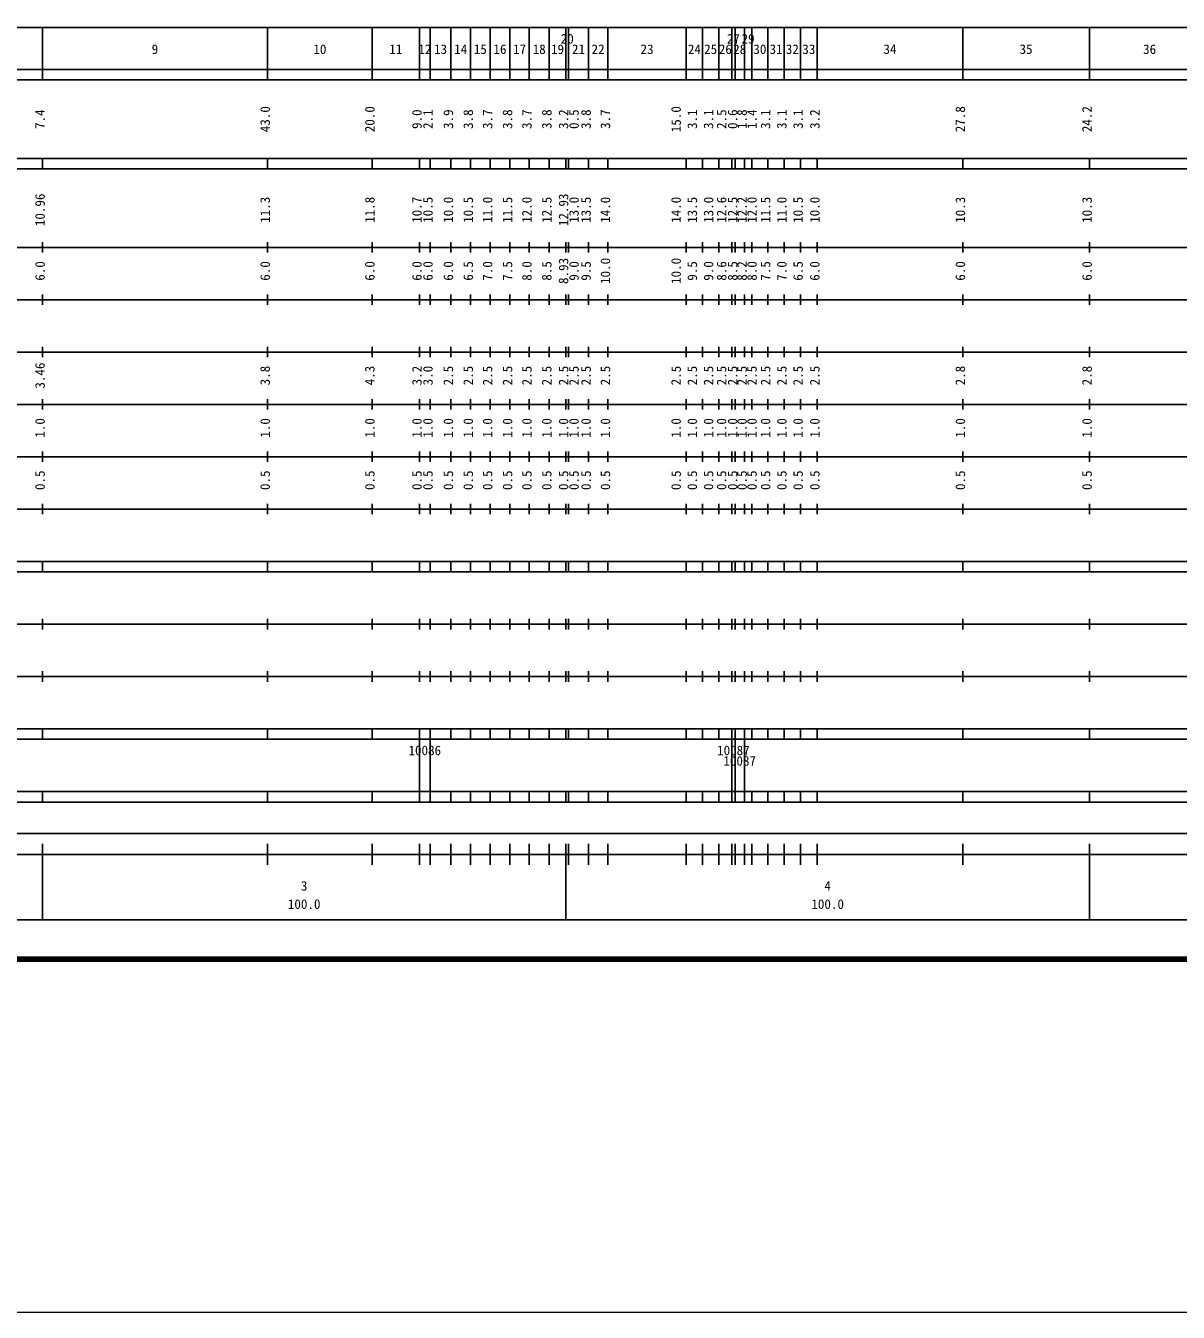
# Model space of a CAD drawing. Units: millimetres on the paper, enlarged 1000 times. Extents: x 0 to 700000, y -47500 to 447500.
# Drawn here: x 264815 to 484972, y -47500 to 198357 of the extents above; entities that cross this region are included whole.
import ezdxf
from ezdxf.enums import TextEntityAlignment as Align

# ---------------------------------------------------------------- set-up
doc = ezdxf.new("R2010")
doc.units = ezdxf.units.MM
doc.header["$LTSCALE"] = 1000
doc.layers.add('作業レイヤ1', color=7, linetype='Continuous', lineweight=13)
doc.layers.add('作業ﾚｲﾔ1', color=7, linetype='Continuous', lineweight=25)
doc.styles.add('ＭＳ ゴシック', font='')
doc.styles.get('ＭＳ ゴシック').set_extended_font_data('MS Gothic')

msp = doc.modelspace()

# ---------------------------------------------------------------- linework, layer by layer
at = {"layer": '作業レイヤ1'}
msp.add_lwpolyline([(0, -47500), (700000, -47500), (700000, 447500), (0, 447500)], close=True, dxfattribs=at)
at = {"layer": '作業ﾚｲﾔ1'}
for p, q in [((68000, 198000), (579000, 198000)), ((268000, 188000), (268000, 198000)), ((311000, 188000), (311000, 198000)), ((331000, 188000), (331000, 198000)), ((340000, 188000), (340000, 198000)), ((342100, 188000), (342100, 198000)), ((346000, 188000), (346000, 198000)), ((349800, 188000), (349800, 198000)), ((353500, 188000), (353500, 198000)), ((357300, 188000), (357300, 198000)), ((361000, 188000), (361000, 198000)), ((364800, 188000), (364800, 198000)), ((368000, 188000), (368000, 198000)), ((368500, 188000), (368500, 198000)), ((372300, 188000), (372300, 198000)), ((376000, 188000), (376000, 198000)), ((391000, 188000), (391000, 198000)), ((394100, 188000), (394100, 198000)), ((397200, 188000), (397200, 198000)), ((399700, 188000), (399700, 198000)), ((400300, 188000), (400300, 198000)), ((402100, 188000), (402100, 198000)), ((403500, 188000), (403500, 198000)), ((406600, 188000), (406600, 198000)), ((409700, 188000), (409700, 198000)), ((412800, 188000), (412800, 198000)), ((416000, 188000), (416000, 198000)), ((443800, 188000), (443800, 198000)), ((468000, 188000), (468000, 198000)), ((40000, 190000), (579000, 190000)), ((40000, 188000), (579000, 188000)), ((40000, 173000), (579000, 173000)), ((268000, 171000), (268000, 173000)), ((311000, 171000), (311000, 173000)), ((331000, 171000), (331000, 173000)), ((340000, 171000), (340000, 173000)), ((342100, 171000), (342100, 173000)), ((346000, 171000), (346000, 173000)), ((349800, 171000), (349800, 173000)), ((353500, 171000), (353500, 173000)), ((357300, 171000), (357300, 173000)), ((361000, 171000), (361000, 173000)), ((364800, 171000), (364800, 173000)), ((368000, 171000), (368000, 173000)), ((368500, 171000), (368500, 173000)), ((372300, 171000), (372300, 173000)), ((376000, 171000), (376000, 173000)), ((391000, 171000), (391000, 173000)), ((394100, 171000), (394100, 173000)), ((397200, 171000), (397200, 173000)), ((399700, 171000), (399700, 173000)), ((400300, 171000), (400300, 173000)), ((402100, 171000), (402100, 173000)), ((403500, 171000), (403500, 173000)), ((406600, 171000), (406600, 173000)), ((409700, 171000), (409700, 173000)), ((412800, 171000), (412800, 173000)), ((416000, 171000), (416000, 173000)), ((443800, 171000), (443800, 173000)), ((468000, 171000), (468000, 173000)), ((40000, 171000), (579000, 171000)), ((40000, 156000), (579000, 156000)), ((268000, 155000), (268000, 157000)), ((311000, 155000), (311000, 157000)), ((331000, 155000), (331000, 157000)), ((340000, 155000), (340000, 157000)), ((342100, 155000), (342100, 157000)), ((346000, 155000), (346000, 157000)), ((349800, 155000), (349800, 157000)), ((353500, 155000), (353500, 157000)), ((357300, 155000), (357300, 157000)), ((361000, 155000), (361000, 157000)), ((364800, 155000), (364800, 157000)), ((368000, 155000), (368000, 157000)), ((368500, 155000), (368500, 157000)), ((372300, 155000), (372300, 157000)), ((376000, 155000), (376000, 157000)), ((391000, 155000), (391000, 157000)), ((394100, 155000), (394100, 157000)), ((397200, 155000), (397200, 157000)), ((399700, 155000), (399700, 157000)), ((400300, 155000), (400300, 157000)), ((402100, 155000), (402100, 157000)), ((403500, 155000), (403500, 157000)), ((406600, 155000), (406600, 157000)), ((409700, 155000), (409700, 157000)), ((412800, 155000), (412800, 157000)), ((416000, 155000), (416000, 157000)), ((443800, 155000), (443800, 157000)), ((468000, 155000), (468000, 157000)), ((46000, 146000), (579000, 146000)), ((268000, 145000), (268000, 147000)), ((311000, 145000), (311000, 147000)), ((331000, 145000), (331000, 147000)), ((340000, 145000), (340000, 147000)), ((342100, 145000), (342100, 147000)), ((346000, 145000), (346000, 147000)), ((349800, 145000), (349800, 147000)), ((353500, 145000), (353500, 147000)), ((357300, 145000), (357300, 147000)), ((361000, 145000), (361000, 147000)), ((364800, 145000), (364800, 147000)), ((368000, 145000), (368000, 147000)), ((368500, 145000), (368500, 147000)), ((372300, 145000), (372300, 147000)), ((376000, 145000), (376000, 147000)), ((391000, 145000), (391000, 147000)), ((394100, 145000), (394100, 147000)), ((397200, 145000), (397200, 147000)), ((399700, 145000), (399700, 147000)), ((400300, 145000), (400300, 147000)), ((402100, 145000), (402100, 147000)), ((403500, 145000), (403500, 147000)), ((406600, 145000), (406600, 147000)), ((409700, 145000), (409700, 147000)), ((412800, 145000), (412800, 147000)), ((416000, 145000), (416000, 147000)), ((443800, 145000), (443800, 147000)), ((468000, 145000), (468000, 147000)), ((52000, 136000), (579000, 136000)), ((268000, 135000), (268000, 137000)), ((311000, 135000), (311000, 137000)), ((331000, 135000), (331000, 137000)), ((340000, 135000), (340000, 137000)), ((342100, 135000), (342100, 137000)), ((346000, 135000), (346000, 137000)), ((349800, 135000), (349800, 137000)), ((353500, 135000), (353500, 137000)), ((357300, 135000), (357300, 137000)), ((361000, 135000), (361000, 137000)), ((364800, 135000), (364800, 137000)), ((368000, 135000), (368000, 137000)), ((368500, 135000), (368500, 137000)), ((372300, 135000), (372300, 137000)), ((376000, 135000), (376000, 137000)), ((391000, 135000), (391000, 137000)), ((394100, 135000), (394100, 137000)), ((397200, 135000), (397200, 137000)), ((399700, 135000), (399700, 137000)), ((400300, 135000), (400300, 137000)), ((402100, 135000), (402100, 137000)), ((403500, 135000), (403500, 137000)), ((406600, 135000), (406600, 137000)), ((409700, 135000), (409700, 137000)), ((412800, 135000), (412800, 137000)), ((416000, 135000), (416000, 137000)), ((443800, 135000), (443800, 137000)), ((468000, 135000), (468000, 137000)), ((46000, 126000), (579000, 126000)), ((268000, 125000), (268000, 127000)), ((311000, 125000), (311000, 127000)), ((331000, 125000), (331000, 127000)), ((340000, 125000), (340000, 127000)), ((342100, 125000), (342100, 127000)), ((346000, 125000), (346000, 127000)), ((349800, 125000), (349800, 127000)), ((353500, 125000), (353500, 127000)), ((357300, 125000), (357300, 127000)), ((361000, 125000), (361000, 127000)), ((364800, 125000), (364800, 127000)), ((368000, 125000), (368000, 127000)), ((368500, 125000), (368500, 127000)), ((372300, 125000), (372300, 127000)), ((376000, 125000), (376000, 127000)), ((391000, 125000), (391000, 127000)), ((394100, 125000), (394100, 127000)), ((397200, 125000), (397200, 127000)), ((399700, 125000), (399700, 127000)), ((400300, 125000), (400300, 127000)), ((402100, 125000), (402100, 127000)), ((403500, 125000), (403500, 127000)), ((406600, 125000), (406600, 127000)), ((409700, 125000), (409700, 127000)), ((412800, 125000), (412800, 127000)), ((416000, 125000), (416000, 127000)), ((443800, 125000), (443800, 127000)), ((468000, 125000), (468000, 127000)), ((52000, 116000), (579000, 116000)), ((268000, 115000), (268000, 117000)), ((311000, 115000), (311000, 117000)), ((331000, 115000), (331000, 117000)), ((340000, 115000), (340000, 117000)), ((342100, 115000), (342100, 117000)), ((346000, 115000), (346000, 117000)), ((349800, 115000), (349800, 117000)), ((353500, 115000), (353500, 117000)), ((357300, 115000), (357300, 117000)), ((361000, 115000), (361000, 117000)), ((364800, 115000), (364800, 117000)), ((368000, 115000), (368000, 117000)), ((368500, 115000), (368500, 117000)), ((372300, 115000), (372300, 117000)), ((376000, 115000), (376000, 117000)), ((391000, 115000), (391000, 117000)), ((394100, 115000), (394100, 117000)), ((397200, 115000), (397200, 117000)), ((399700, 115000), (399700, 117000)), ((400300, 115000), (400300, 117000)), ((402100, 115000), (402100, 117000)), ((403500, 115000), (403500, 117000)), ((406600, 115000), (406600, 117000)), ((409700, 115000), (409700, 117000)), ((412800, 115000), (412800, 117000)), ((416000, 115000), (416000, 117000)), ((443800, 115000), (443800, 117000)), ((468000, 115000), (468000, 117000)), ((46000, 106000), (579000, 106000)), ((268000, 105000), (268000, 107000)), ((311000, 105000), (311000, 107000)), ((331000, 105000), (331000, 107000)), ((340000, 105000), (340000, 107000)), ((342100, 105000), (342100, 107000)), ((346000, 105000), (346000, 107000)), ((349800, 105000), (349800, 107000)), ((353500, 105000), (353500, 107000)), ((357300, 105000), (357300, 107000)), ((361000, 105000), (361000, 107000)), ((364800, 105000), (364800, 107000)), ((368000, 105000), (368000, 107000)), ((368500, 105000), (368500, 107000)), ((372300, 105000), (372300, 107000)), ((376000, 105000), (376000, 107000)), ((391000, 105000), (391000, 107000)), ((394100, 105000), (394100, 107000)), ((397200, 105000), (397200, 107000)), ((399700, 105000), (399700, 107000)), ((400300, 105000), (400300, 107000)), ((402100, 105000), (402100, 107000)), ((403500, 105000), (403500, 107000)), ((406600, 105000), (406600, 107000)), ((409700, 105000), (409700, 107000)), ((412800, 105000), (412800, 107000)), ((416000, 105000), (416000, 107000)), ((443800, 105000), (443800, 107000)), ((468000, 105000), (468000, 107000)), ((40000, 96000), (579000, 96000)), ((268000, 94000), (268000, 96000)), ((311000, 94000), (311000, 96000)), ((331000, 94000), (331000, 96000)), ((340000, 94000), (340000, 96000)), ((342100, 94000), (342100, 96000)), ((346000, 94000), (346000, 96000)), ((349800, 94000), (349800, 96000)), ((353500, 94000), (353500, 96000)), ((357300, 94000), (357300, 96000)), ((361000, 94000), (361000, 96000)), ((364800, 94000), (364800, 96000)), ((368000, 94000), (368000, 96000)), ((368500, 94000), (368500, 96000)), ((372300, 94000), (372300, 96000)), ((376000, 94000), (376000, 96000)), ((391000, 94000), (391000, 96000)), ((394100, 94000), (394100, 96000)), ((397200, 94000), (397200, 96000)), ((399700, 94000), (399700, 96000)), ((400300, 94000), (400300, 96000)), ((402100, 94000), (402100, 96000)), ((403500, 94000), (403500, 96000)), ((406600, 94000), (406600, 96000)), ((409700, 94000), (409700, 96000)), ((412800, 94000), (412800, 96000)), ((416000, 94000), (416000, 96000)), ((443800, 94000), (443800, 96000)), ((468000, 94000), (468000, 96000)), ((40000, 94000), (579000, 94000)), ((49000, 84000), (579000, 84000)), ((268000, 83000), (268000, 85000)), ((311000, 83000), (311000, 85000)), ((331000, 83000), (331000, 85000)), ((340000, 83000), (340000, 85000)), ((342100, 83000), (342100, 85000)), ((346000, 83000), (346000, 85000)), ((349800, 83000), (349800, 85000)), ((353500, 83000), (353500, 85000)), ((357300, 83000), (357300, 85000)), ((361000, 83000), (361000, 85000)), ((364800, 83000), (364800, 85000)), ((368000, 83000), (368000, 85000)), ((368500, 83000), (368500, 85000)), ((372300, 83000), (372300, 85000)), ((376000, 83000), (376000, 85000)), ((391000, 83000), (391000, 85000)), ((394100, 83000), (394100, 85000)), ((397200, 83000), (397200, 85000)), ((399700, 83000), (399700, 85000)), ((400300, 83000), (400300, 85000)), ((402100, 83000), (402100, 85000)), ((403500, 83000), (403500, 85000)), ((406600, 83000), (406600, 85000)), ((409700, 83000), (409700, 85000)), ((412800, 83000), (412800, 85000)), ((416000, 83000), (416000, 85000)), ((443800, 83000), (443800, 85000)), ((468000, 83000), (468000, 85000)), ((40000, 74000), (579000, 74000)), ((268000, 73000), (268000, 75000)), ((311000, 73000), (311000, 75000)), ((331000, 73000), (331000, 75000)), ((340000, 73000), (340000, 75000)), ((342100, 73000), (342100, 75000)), ((346000, 73000), (346000, 75000)), ((349800, 73000), (349800, 75000)), ((353500, 73000), (353500, 75000)), ((357300, 73000), (357300, 75000)), ((361000, 73000), (361000, 75000)), ((364800, 73000), (364800, 75000)), ((368000, 73000), (368000, 75000)), ((368500, 73000), (368500, 75000)), ((372300, 73000), (372300, 75000)), ((376000, 73000), (376000, 75000)), ((391000, 73000), (391000, 75000)), ((394100, 73000), (394100, 75000)), ((397200, 73000), (397200, 75000)), ((399700, 73000), (399700, 75000)), ((400300, 73000), (400300, 75000)), ((402100, 73000), (402100, 75000)), ((403500, 73000), (403500, 75000)), ((406600, 73000), (406600, 75000)), ((409700, 73000), (409700, 75000)), ((412800, 73000), (412800, 75000)), ((416000, 73000), (416000, 75000)), ((443800, 73000), (443800, 75000)), ((468000, 73000), (468000, 75000)), ((40000, 64000), (579000, 64000)), ((268000, 62000), (268000, 64000)), ((311000, 62000), (311000, 64000)), ((331000, 62000), (331000, 64000)), ((340000, 62000), (340000, 64000)), ((342100, 62000), (342100, 64000)), ((346000, 62000), (346000, 64000)), ((349800, 62000), (349800, 64000)), ((353500, 62000), (353500, 64000)), ((357300, 62000), (357300, 64000)), ((361000, 62000), (361000, 64000)), ((364800, 62000), (364800, 64000)), ((368000, 62000), (368000, 64000)), ((368500, 62000), (368500, 64000)), ((372300, 62000), (372300, 64000)), ((376000, 62000), (376000, 64000)), ((391000, 62000), (391000, 64000)), ((394100, 62000), (394100, 64000)), ((397200, 62000), (397200, 64000)), ((399700, 62000), (399700, 64000)), ((400300, 62000), (400300, 64000)), ((402100, 62000), (402100, 64000)), ((403500, 62000), (403500, 64000)), ((406600, 62000), (406600, 64000)), ((409700, 62000), (409700, 64000)), ((412800, 62000), (412800, 64000)), ((416000, 62000), (416000, 64000)), ((443800, 62000), (443800, 64000)), ((468000, 62000), (468000, 64000)), ((40000, 62000), (579000, 62000)), ((340000, 52000), (340000, 62000)), ((342100, 52000), (342100, 62000)), ((399700, 52000), (399700, 62000)), ((400300, 52000), (400300, 62000)), ((400300, 52000), (400300, 62000)), ((402100, 52000), (402100, 62000)), ((40000, 52000), (579000, 52000)), ((268000, 50000), (268000, 52000)), ((311000, 50000), (311000, 52000)), ((331000, 50000), (331000, 52000)), ((340000, 50000), (340000, 52000)), ((342100, 50000), (342100, 52000)), ((346000, 50000), (346000, 52000)), ((349800, 50000), (349800, 52000)), ((353500, 50000), (353500, 52000)), ((357300, 50000), (357300, 52000)), ((361000, 50000), (361000, 52000)), ((364800, 50000), (364800, 52000)), ((368000, 50000), (368000, 52000)), ((368500, 50000), (368500, 52000)), ((372300, 50000), (372300, 52000)), ((376000, 50000), (376000, 52000)), ((391000, 50000), (391000, 52000)), ((394100, 50000), (394100, 52000)), ((397200, 50000), (397200, 52000)), ((399700, 50000), (399700, 52000)), ((400300, 50000), (400300, 52000)), ((402100, 50000), (402100, 52000)), ((403500, 50000), (403500, 52000)), ((406600, 50000), (406600, 52000)), ((409700, 50000), (409700, 52000)), ((412800, 50000), (412800, 52000)), ((416000, 50000), (416000, 52000)), ((443800, 50000), (443800, 52000)), ((468000, 50000), (468000, 52000)), ((40000, 50000), (579000, 50000)), ((71000, 44000), (565000, 44000)), ((268000, 27500), (268000, 42000)), ((311000, 38000), (311000, 42000)), ((331000, 38000), (331000, 42000)), ((340000, 38000), (340000, 42000)), ((342100, 38000), (342100, 42000)), ((346000, 38000), (346000, 42000)), ((349800, 38000), (349800, 42000)), ((353500, 38000), (353500, 42000)), ((357300, 38000), (357300, 42000)), ((361000, 38000), (361000, 42000)), ((364800, 38000), (364800, 42000)), ((368000, 27500), (368000, 42000)), ((368500, 38000), (368500, 42000)), ((372300, 38000), (372300, 42000)), ((376000, 38000), (376000, 42000)), ((391000, 38000), (391000, 42000)), ((394100, 38000), (394100, 42000)), ((397200, 38000), (397200, 42000)), ((399700, 38000), (399700, 42000)), ((400300, 38000), (400300, 42000)), ((402100, 38000), (402100, 42000)), ((403500, 38000), (403500, 42000)), ((406600, 38000), (406600, 42000)), ((409700, 38000), (409700, 42000)), ((412800, 38000), (412800, 42000)), ((416000, 38000), (416000, 42000)), ((443800, 38000), (443800, 42000)), ((468000, 27500), (468000, 42000)), ((40000, 40000), (579000, 40000)), ((68000, 27500), (579000, 27500))]:
    msp.add_line(p, q, dxfattribs=at)
at = {"layer": '作業ﾚｲﾔ1', "lineweight": 140}
msp.add_line((40000, 20000), (680000, 20000), dxfattribs=at)

# ---------------------------------------------------------------- texts
at = {"layer": '作業ﾚｲﾔ1', "style": 'ＭＳ ゴシック'}
for s, p in [('20', (368250, 194405)), ('27', (400000, 194405)), ('29', (402800, 194405)), ('9', (289500, 192405)), ('10', (321000, 192405)), ('11', (335500, 192405)), ('12', (341050, 192405)), ('13', (344050, 192405)), ('14', (347900, 192405)), ('15', (351650, 192405)), ('16', (355400, 192405)), ('17', (359150, 192405)), ('18', (362900, 192405)), ('19', (366400, 192405)), ('21', (370400, 192405)), ('22', (374150, 192405)), ('23', (383500, 192405)), ('24', (392550, 192405)), ('25', (395650, 192405)), ('26', (398450, 192405)), ('28', (401200, 192405)), ('30', (405050, 192405)), ('31', (408150, 192405)), ('32', (411250, 192405)), ('33', (414400, 192405)), ('34', (429900, 192405)), ('35', (455900, 192405)), ('36', (479500, 192405)), ('3', (318000, 32523)), ('4', (418000, 32523)), ('100.0', (318000, 29033)), ('100.0', (418000, 29033))]:
    msp.add_text(s, height=1833, dxfattribs=at).set_placement(p, align=Align.BOTTOM_CENTER)
for s, p in [('7.4', (269000, 180500)), ('43.0', (312000, 180500)), ('20.0', (332000, 180500)), ('9.0', (341000, 180500)), ('2.1', (343100, 180500)), ('3.9', (347000, 180500)), ('3.8', (350800, 180500)), ('3.7', (354500, 180500)), ('3.8', (358300, 180500)), ('3.7', (362000, 180500)), ('3.8', (365800, 180500)), ('3.2', (369000, 180500)), ('0.5', (371000, 180500)), ('3.8', (373300, 180500)), ('3.7', (377000, 180500)), ('15.0', (390500, 180500)), ('3.1', (393600, 180500)), ('3.1', (396700, 180500)), ('2.5', (399200, 180500)), ('0.6', (401300, 180500)), ('1.8', (403100, 180500)), ('1.4', (405000, 180500)), ('3.1', (407600, 180500)), ('3.1', (410700, 180500)), ('3.1', (413800, 180500)), ('3.2', (417000, 180500)), ('27.8', (444800, 180500)), ('24.2', (469000, 180500)), ('10.96', (269000, 163174)), ('11.3', (312000, 163174)), ('11.8', (332000, 163174)), ('10.7', (341000, 163174)), ('10.5', (343100, 163174)), ('10.0', (347000, 163174)), ('10.5', (350800, 163174)), ('11.0', (354500, 163174)), ('11.5', (358300, 163174)), ('12.0', (362000, 163174)), ('12.5', (365800, 163174)), ('12.93', (369000, 163174)), ('13.0', (371000, 163174)), ('13.5', (373300, 163174)), ('14.0', (377000, 163174)), ('14.0', (390500, 163174)), ('13.5', (393600, 163174)), ('13.0', (396700, 163174)), ('12.6', (399200, 163174)), ('12.5', (401300, 163174)), ('12.2', (403100, 163174)), ('12.0', (405000, 163174)), ('11.5', (407600, 163174)), ('11.0', (410700, 163174)), ('10.5', (413800, 163174)), ('10.0', (417000, 163174)), ('10.3', (444800, 163174)), ('10.3', (469000, 163174)), ('6.0', (269000, 151500)), ('6.0', (312000, 151500)), ('6.0', (332000, 151500)), ('6.0', (341000, 151500)), ('6.0', (343100, 151500)), ('6.0', (347000, 151500)), ('6.5', (350800, 151500)), ('7.0', (354500, 151500)), ('7.5', (358300, 151500)), ('8.0', (362000, 151500)), ('8.5', (365800, 151500)), ('8.93', (369000, 151500)), ('9.0', (371000, 151500)), ('9.5', (373300, 151500)), ('10.0', (377000, 151500)), ('10.0', (390500, 151500)), ('9.5', (393600, 151500)), ('9.0', (396700, 151500)), ('8.6', (399200, 151500)), ('8.5', (401300, 151500)), ('8.2', (403100, 151500)), ('8.0', (405000, 151500)), ('7.5', (407600, 151500)), ('7.0', (410700, 151500)), ('6.5', (413800, 151500)), ('6.0', (417000, 151500)), ('6.0', (444800, 151500)), ('6.0', (469000, 151500)), ('3.46', (269000, 131500)), ('3.8', (312000, 131500)), ('4.3', (332000, 131500)), ('3.2', (341000, 131500)), ('3.0', (343100, 131500)), ('2.5', (347000, 131500)), ('2.5', (350800, 131500)), ('2.5', (354500, 131500)), ('2.5', (358300, 131500)), ('2.5', (362000, 131500)), ('2.5', (365800, 131500)), ('2.5', (369000, 131500)), ('2.5', (371000, 131500)), ('2.5', (373300, 131500)), ('2.5', (377000, 131500)), ('2.5', (390500, 131500)), ('2.5', (393600, 131500)), ('2.5', (396700, 131500)), ('2.5', (399200, 131500)), ('2.5', (401300, 131500)), ('2.5', (403100, 131500)), ('2.5', (405000, 131500)), ('2.5', (407600, 131500)), ('2.5', (410700, 131500)), ('2.5', (413800, 131500)), ('2.5', (417000, 131500)), ('2.8', (444800, 131500)), ('2.8', (469000, 131500)), ('1.0', (269000, 121500)), ('1.0', (312000, 121500)), ('1.0', (332000, 121500)), ('1.0', (341000, 121500)), ('1.0', (343100, 121500)), ('1.0', (347000, 121500)), ('1.0', (350800, 121500)), ('1.0', (354500, 121500)), ('1.0', (358300, 121500)), ('1.0', (362000, 121500)), ('1.0', (365800, 121500)), ('1.0', (369000, 121500)), ('1.0', (371000, 121500)), ('1.0', (373300, 121500)), ('1.0', (377000, 121500)), ('1.0', (390500, 121500)), ('1.0', (393600, 121500)), ('1.0', (396700, 121500)), ('1.0', (399200, 121500)), ('1.0', (401300, 121500)), ('1.0', (403100, 121500)), ('1.0', (405000, 121500)), ('1.0', (407600, 121500)), ('1.0', (410700, 121500)), ('1.0', (413800, 121500)), ('1.0', (417000, 121500)), ('1.0', (444800, 121500)), ('1.0', (469000, 121500)), ('0.5', (269000, 111500)), ('0.5', (312000, 111500)), ('0.5', (332000, 111500)), ('0.5', (341000, 111500)), ('0.5', (343100, 111500)), ('0.5', (347000, 111500)), ('0.5', (350800, 111500)), ('0.5', (354500, 111500)), ('0.5', (358300, 111500)), ('0.5', (362000, 111500)), ('0.5', (365800, 111500)), ('0.5', (369000, 111500)), ('0.5', (371000, 111500)), ('0.5', (373300, 111500)), ('0.5', (377000, 111500)), ('0.5', (390500, 111500)), ('0.5', (393600, 111500)), ('0.5', (396700, 111500)), ('0.5', (399200, 111500)), ('0.5', (401300, 111500)), ('0.5', (403100, 111500)), ('0.5', (405000, 111500)), ('0.5', (407600, 111500)), ('0.5', (410700, 111500)), ('0.5', (413800, 111500)), ('0.5', (417000, 111500)), ('0.5', (444800, 111500)), ('0.5', (469000, 111500))]:
    msp.add_text(s, height=1833, rotation=90, dxfattribs=at).set_placement(p, align=Align.BOTTOM_CENTER)
for s, p in [('10086', (337925, 58405)), ('10087', (396875, 58405)), ('10087', (398075, 56405))]:
    msp.add_text(s, height=1833, dxfattribs=at).set_placement(p, align=Align.BOTTOM_LEFT)

doc.saveas('drawing.dxf')
